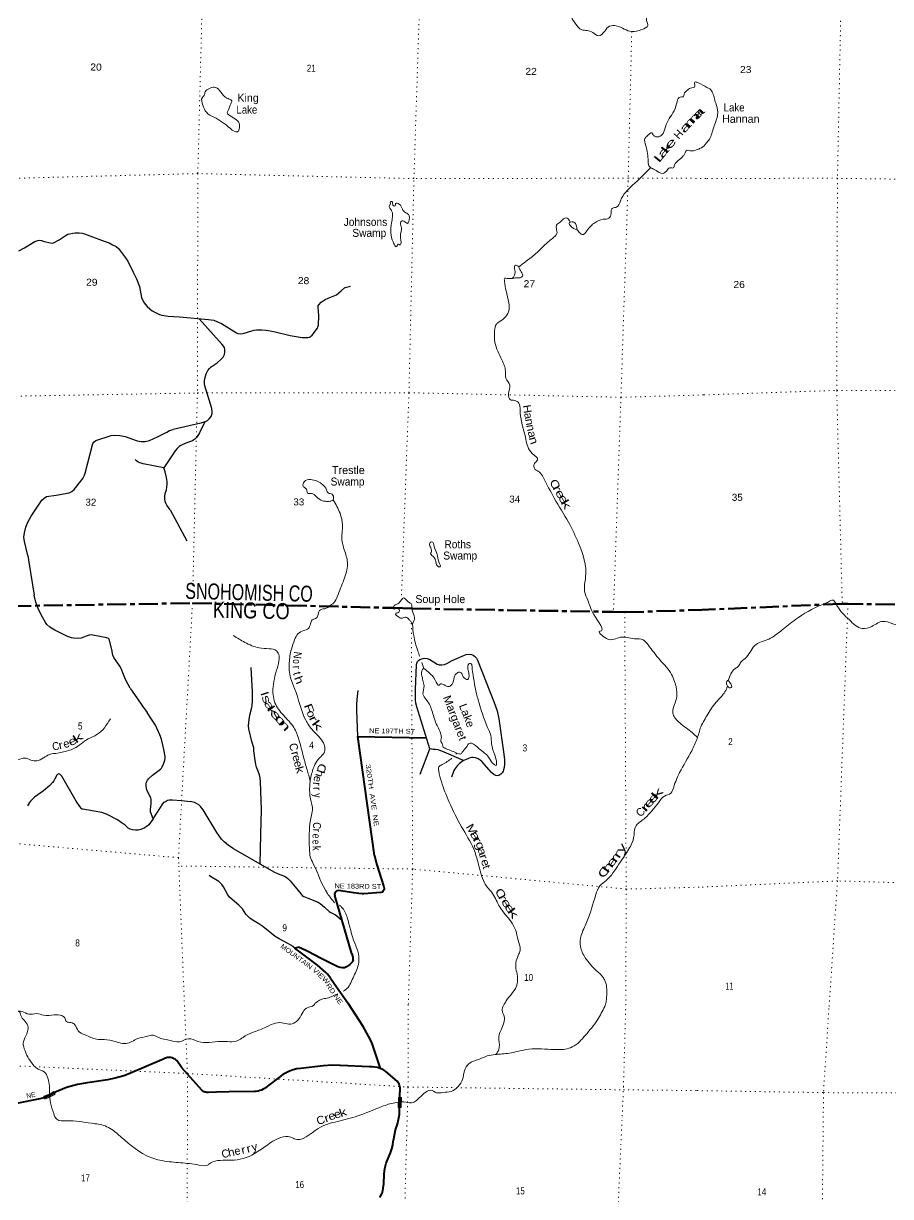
# Model space of a CAD drawing. Header units: feet. Extents: x -248627 to 3, y 0 to 184934.
# Drawn here: x -233521 to -211854, y 88069 to 117394 of the extents above; entities that cross this region are included whole.
import ezdxf
from ezdxf.enums import TextEntityAlignment as Align

# ---------------------------------------------------------------- set-up
doc = ezdxf.new("R2010")
doc.units = ezdxf.units.FT
doc.header["$LTSCALE"] = 80
doc.linetypes.add('DOTTED', pattern=[1.5, 0.3, -1.2])
doc.linetypes.add('LONG_DASH_SHORT_DASH', pattern=[9.9, 6, -1.2, 1.5, -1.2])
for name, color, linetype, lineweight in [('11', 7, 'LONG_DASH_SHORT_DASH', 60), ('26', 7, 'Continuous', 40), ('29', 7, 'Continuous', 25), ('39', 7, 'Continuous', 13), ('41', 7, 'Continuous', 13), ('61', 7, 'Continuous', 13), ('7', 7, 'DOTTED', 13)]:
    doc.layers.add(name, color=color, linetype=linetype, lineweight=lineweight)
doc.layers.add('12', color=7, linetype='Continuous')
doc.layers.add('27', color=7, linetype='Continuous')

msp = doc.modelspace()

# ---------------------------------------------------------------- linework, layer by layer
at = {"layer": '11'}
msp.add_line((-224284.07, 102783.36), (-223809.22, 102767.12), dxfattribs=at)
for points in [[(-239273.91, 102683.67), (-234599, 102817.89), (-229297.14, 102902.64), (-224284.07, 102783.36)], [(-223809.22, 102767.12), (-218776.91, 102683.74), (-218497.08, 102674.28), (-216570.11, 102734.55)], [(-185631.5, 102551.36), (-186601.21, 102568.07), (-186744.18, 102564.35), (-191950.81, 102626.53), (-192097.8, 102622.82), (-197276.3, 102664.75), (-197435.36, 102667.13), (-202567.41, 102755.38), (-202768.78, 102749.77), (-207790.2, 102799.42), (-212918.23, 102887.66), (-213061.19, 102887.98), (-216570.11, 102734.55)]]:
    msp.add_lwpolyline(points, dxfattribs=at)
at = {"layer": '26'}
for p, q in [((-225161.49, 99565.31), (-223456.66, 99534.37)), ((-224749.26, 96596.08), (-225161.49, 99565.31)), ((-225317.46, 94138.97), (-225741.32, 95594.8))]:
    msp.add_line(p, q, dxfattribs=at)
for points in [[(-224749.26, 96596.08), (-224698.42, 96388.33), (-224512.06, 95811.62), (-224505.56, 95774.76), (-224509.9, 95744.41), (-224540.23, 95692.38), (-224551.07, 95681.54), (-224594.41, 95670.7), (-225014.78, 95638.17), (-225053.78, 95638.17), (-225142.62, 95644.68), (-225263.97, 95657.69), (-225649.67, 95716.22), (-225686.51, 95714.06), (-225719.01, 95696.71), (-225729.85, 95681.54), (-225740.68, 95653.35), (-225745.01, 95627.33), (-225741.32, 95594.8)], [(-225317.46, 94138.97), (-225292.12, 94051.16), (-225286.71, 93982.86), (-225285.63, 93960.1), (-225296.46, 93938.42), (-225314.88, 93917.82), (-225361.46, 93873.38), (-225452.47, 93808.34), (-225496.9, 93789.9), (-225547.81, 93782.32), (-225603.07, 93792.07), (-225664.83, 93812.67), (-226085.2, 94020.81), (-226418.9, 94194.25), (-226605.25, 94289.65), (-226635.6, 94300.49), (-226665.92, 94298.32), (-226739.6, 94280.98)], [(-225850.45, 93531.37), (-225919.45, 93620.8), (-225969.29, 93672.83), (-226175.14, 93850.61), (-226739.6, 94280.98)], [(-225850.45, 93531.37), (-225701.6, 93314.64), (-225401.96, 92882.88)], [(-224599.52, 91266.9), (-224801.01, 91867.36), (-224835.88, 91949.85), (-224898.25, 92078.87), (-225033.54, 92319.99), (-225401.96, 92882.88)], [(-224599.52, 91266.9), (-224610, 91271.53), (-224674.26, 91292.18), (-224740.33, 91306), (-224807.48, 91312.84), (-224874.98, 91312.62), (-225597.82, 91346.76), (-225613.62, 91348.14), (-225818.53, 91354.4), (-226022.98, 91339.2), (-226599.05, 91269.61), (-226600.33, 91269.52), (-226693.35, 91257.59), (-226784.62, 91236), (-226873.12, 91204.99), (-226957.9, 91164.91), (-227038.03, 91116.17), (-227498.65, 90772.75), (-227533.11, 90751.22), (-227573.53, 90731.24), (-227615.82, 90715.6), (-227659.51, 90704.46), (-227704.13, 90697.95), (-227749.18, 90696.14), (-228388.88, 90687.6), (-228696.06, 90681.71), (-228894.66, 90671.6), (-228915.63, 90670.34), (-228938.36, 90671.26), (-228960.88, 90674.55), (-228982.93, 90680.18), (-229004.26, 90688.08), (-229024.66, 90698.16), (-229043.89, 90710.33), (-229061.74, 90724.43), (-229560.42, 91283.28), (-229689.85, 91465.44), (-229710.33, 91484.26), (-229732.66, 91500.83), (-229756.6, 91514.98), (-229781.88, 91526.55), (-229808.24, 91535.42), (-229835.38, 91541.47), (-229863.01, 91544.66), (-229890.81, 91544.95), (-229918.5, 91542.32), (-229945.76, 91536.82), (-229972.29, 91528.49), (-229997.81, 91517.44), (-230003.87, 91514.33), (-230905.51, 91127.01), (-231015.59, 91086.41), (-231226.4, 91027.39), (-231421.67, 90987.66), (-231751.44, 90933.48), (-231925.31, 90913.74), (-232172.57, 90868.73), (-232444.01, 90790.95), (-232705.83, 90685.23), (-232751.25, 90659.58)], [(-224115.75, 90543.19), (-224115.17, 90567.72), (-224110.1, 90781.31), (-224110.52, 90786.3), (-224114.92, 90816.3), (-224122.43, 90845.67), (-224132.97, 90874.1), (-224146.42, 90901.27), (-224162.64, 90926.89), (-224181.45, 90950.67), (-224466.27, 91194.87), (-224489.68, 91210.71), (-224548.25, 91244.27), (-224599.52, 91266.9)], [(-232751.25, 90659.58), (-232874.12, 90590.97), (-233000.91, 90539.71), (-233108.46, 90508.67), (-233779.69, 90381.22)], [(-224613.94, 88048.04), (-224587.1, 88091.05), (-224564.9, 88136.64), (-224551.72, 88171.41), (-224518.45, 88387.38), (-224506.1, 88631.01), (-224487.84, 88766.53), (-224455.51, 88899.39), (-224441.04, 88944.67), (-224351, 89162.5), (-224316.92, 89257.07), (-224292.91, 89354.68), (-224279.24, 89454.26), (-224278.14, 89468.57), (-224221.81, 89733.54), (-224177.6, 89880.85), (-224146.4, 89998.13), (-224127.62, 90118.02), (-224125.22, 90144.17), (-224122.32, 90266.27), (-224115.75, 90543.19)]]:
    msp.add_lwpolyline(points, dxfattribs=at)
at = {"layer": '29'}
for p, q in [((-231932.2, 112112.49), (-231503.32, 111955.68)), ((-229624.87, 110062.35), (-228899.97, 109994.77)), ((-229130.68, 110011.3), (-228554.47, 109371.77)), ((-228984.98, 107435.07), (-229121.02, 107158.3)), ((-229855.08, 105231.48), (-229442.42, 104460.14)), ((-227799.17, 100686.99), (-227831.38, 101290.73)), ((-225161.49, 99565.31), (-225190.93, 100230.53)), ((-228285.05, 96768.29), (-227261.62, 96184.82))]:
    msp.add_line(p, q, dxfattribs=at)
for points in [[(-233494.18, 111789.28), (-233234.14, 111941.03), (-233162.63, 111969.22), (-233123.63, 111975.72), (-233069.46, 111969.22), (-232995.79, 111947.54), (-232857.11, 111906.34), (-232807.27, 111904.18), (-232770.44, 111912.85), (-232629.6, 111982.22), (-232475.75, 112086.29), (-232408.58, 112123.14), (-232365.25, 112138.32), (-232289.41, 112155.66), (-232228.74, 112164.34), (-232129.06, 112162.17), (-232057.56, 112153.5), (-231992.55, 112133.98), (-231932.2, 112112.49)], [(-233632.86, 111706.9), (-233494.18, 111789.28), (-233249.95, 111932.21)], [(-231503.32, 111955.68), (-231379.34, 111908.51), (-231292.98, 111864.41), (-231206, 111817.46), (-231145.33, 111765.43), (-230971.98, 111531.28), (-230915.64, 111448.9), (-230776.97, 111180.06), (-230694.63, 111006.62), (-230625.29, 110820.17), (-230568.96, 110547.01), (-230541.87, 110470.04), (-230503.95, 110408.25), (-230425.95, 110321.53), (-230366.36, 110259.75), (-230304.6, 110208.8), (-230187.6, 110148.09), (-230121.51, 110118.83), (-230061.92, 110104.73), (-229905.91, 110078.72), (-229624.87, 110062.35)], [(-228899.97, 109994.77), (-228762.92, 109973.57), (-228672.99, 109937.81), (-228576.57, 109891.19), (-228195.21, 109661.38), (-228165.96, 109647.29), (-228107.49, 109633.52), (-228038.11, 109640.79), (-228008.87, 109648.37), (-227813.85, 109713.41), (-227758.6, 109725.34), (-227697.92, 109734.01), (-227562.5, 109735.09), (-227455.24, 109723.17), (-227263.48, 109691.73), (-226856.12, 109596.34), (-226554.93, 109544.31), (-226474.77, 109539.97), (-226414.09, 109542.15), (-226377.25, 109552.99), (-226346.92, 109570.33), (-226310.09, 109600.67), (-226175.75, 109778.45), (-226162.74, 109806.64), (-226149.74, 109854.34), (-226136.74, 110094.98), (-226158.41, 110294.43), (-226152.99, 110336.73), (-226142.16, 110362.74), (-226080.41, 110424.52), (-225980.73, 110493.89), (-225905.98, 110529.68), (-225699.05, 110606.63), (-225582.04, 110706.36), (-225500.78, 110783.34), (-225478.03, 110797.41), (-225352.36, 110823.43)], [(-228984.98, 107435.07), (-228923.25, 107471.71), (-228876.67, 107509.65), (-228834.41, 107567.11), (-228819.24, 107595.29), (-228807.33, 107639.73), (-228801.91, 107692.85), (-228811.66, 107769.81), (-228985.01, 108337.83), (-228993.67, 108394.21), (-228993.67, 108472.25), (-228983.92, 108544.88), (-228959.01, 108632.68), (-228912.42, 108720.49), (-228875.58, 108768.19), (-228829, 108810.46), (-228677.32, 108910.19), (-228585.23, 108993.66), (-228533.23, 109052.2), (-228498.56, 109119.41), (-228486.64, 109179.02), (-228485.56, 109242.98), (-228499.64, 109291.75), (-228554.47, 109371.77)], [(-228984.98, 107435.07), (-229088.71, 107401.83), (-229778.65, 107244.17)], [(-233415.03, 104096.75), (-233497.38, 104447.36), (-233508.22, 104553.59), (-233497.38, 104664.16), (-233464.88, 104805.08), (-233410.71, 104924.32), (-233330.54, 105073.91), (-233064.02, 105479.33), (-233007.68, 105531.36), (-232942.68, 105566.05), (-232699.99, 105600.74), (-232379.31, 105661.44), (-232309.97, 105691.8), (-232251.47, 105741.66), (-232188.63, 105826.21), (-232041.29, 106017), (-231997.95, 106099.38), (-231980.61, 106155.75), (-231789.94, 106892.87), (-231757.43, 106938.4), (-231711.93, 106970.92), (-231330.57, 107092.33), (-231237.4, 107103.17), (-231116.06, 107094.5), (-230983.88, 107066.31), (-230678.36, 106960.08), (-230576.52, 106944.9), (-230483.35, 106947.07), (-230368.51, 106970.92), (-230151.83, 107066.31), (-229935.15, 107179.05), (-229872.31, 107215.9), (-229778.65, 107244.17)], [(-229121.02, 107158.3), (-229193.01, 107054.38), (-229241.96, 106999.42), (-229264.52, 106982.84), (-229301.35, 106963.32), (-229466.03, 106900.45), (-229585.21, 106846.25), (-229630.71, 106818.07), (-229682.71, 106768.2), (-229730.38, 106709.67), (-230017.32, 106283.17)], [(-230017.32, 106283.17), (-230527.77, 106382.3), (-230584.11, 106399.64), (-230615.45, 106412.71), (-230665.28, 106438.72), (-230696.78, 106462.51), (-230727.11, 106492.87)], [(-229855.08, 105231.48), (-229939.48, 105351.41), (-229965.48, 105403.45), (-229978.48, 105442.47), (-229989.31, 105511.85), (-229989.31, 105568.21), (-229976.31, 105639.76), (-229948.14, 105735.15), (-229930.81, 105867.4), (-229930.81, 105943.28), (-229943.81, 106040.84), (-229980.65, 106183.93), (-230017.32, 106283.17)], [(-233415.03, 104096.75), (-233390.54, 103929.11), (-233255.87, 103105.02)], [(-230854.36, 100776.77), (-230906.97, 100869.07), (-230967.64, 100992.65), (-231020.72, 101115.13), (-231078.15, 101272.32), (-231111.72, 101327.59), (-231263.4, 101544.39), (-231287.24, 101602.94), (-231315.4, 101748.18), (-231380.41, 102004.01), (-231396.66, 102020.28), (-231441.08, 102038.7), (-231784.52, 102100.49), (-231827.86, 102107), (-231878.77, 102099.4), (-231956.78, 102073.39), (-232078.12, 102030.03), (-232160.46, 102021.35), (-232273.13, 102030.03), (-232319.72, 102035.45), (-232372.81, 102051.71), (-232437.81, 102077.72), (-232741.16, 102225.15), (-232862.5, 102303.19), (-232940.51, 102372.57), (-232971.93, 102419.19), (-233048.85, 102554.68), (-233144.19, 102745.47), (-233213.53, 102923.25), (-233255.87, 103105.02)], [(-223689.02, 100308.04), (-223713.03, 100399.76), (-223720.62, 100485.39), (-223720.62, 100741.22), (-223703.28, 101356.95), (-223694.61, 101404.65), (-223670.78, 101448.01), (-223646.94, 101469.69), (-223612.27, 101491.37), (-223566.77, 101513.05), (-223536.43, 101521.72), (-223503.93, 101526.06), (-223430.26, 101517.38), (-223365.25, 101491.37), (-223183.24, 101374.29), (-223131.23, 101359.12), (-223066.23, 101356.95), (-223003.39, 101369.96), (-222940.55, 101395.97), (-222810.54, 101465.35), (-222498.52, 101606.27), (-222455.18, 101617.11), (-222383.67, 101625.79), (-222325.17, 101621.45), (-222281.83, 101606.27), (-222247.16, 101578.09), (-222203.96, 101528.15)], [(-222203.96, 101528.15), (-222177.75, 101480.16), (-221757.52, 100417.38)], [(-230854.36, 100776.77), (-230842.99, 100760.4), (-230690.79, 100534.57), (-230544.38, 100328.99), (-230427.39, 100171.25)], [(-227597.88, 98443.18), (-227610.12, 98536.32), (-227626.37, 98613.27), (-227704.37, 98825.74), (-227718.46, 98878.87), (-227734.71, 98968.83), (-227760.71, 99211.65), (-227768.3, 99282.12), (-227812.72, 99445.8), (-227890.72, 99757.99), (-227897.22, 99838.22), (-227890.72, 99927.1), (-227860.39, 100100.54), (-227812.72, 100291.33), (-227806.21, 100345.54), (-227799.71, 100456.1), (-227799.17, 100686.99)], [(-225190.93, 100230.53), (-225191.91, 100370.48), (-225183.24, 100494.05), (-225156.1, 100715.36)], [(-223611.86, 98624.27), (-223370.17, 99256.94), (-223689.02, 100308.04)], [(-221757.52, 100417.38), (-221685.95, 100207.89), (-221642.61, 100008.43), (-221513.32, 99126.11)], [(-230276.3, 97514.69), (-230343.6, 97688.6), (-230349.02, 97741.73), (-230330.6, 97896.73), (-230328.43, 97998.63), (-230339.27, 98039.82), (-230425.94, 98208.92), (-230445.44, 98258.79), (-230456.27, 98352.01), (-230453.03, 98398.62), (-230442.19, 98441.99), (-230422.69, 98481.01), (-230399.94, 98512.44), (-230300.26, 98603.5), (-230100.92, 98755.26), (-230076, 98778.03), (-230053.25, 98811.63), (-230009.91, 98902.68), (-229987.16, 98975.32), (-229978.5, 99018.68), (-229979.58, 99067.45), (-230009.91, 99240.89), (-230070.58, 99501.05), (-230109.58, 99613.79), (-230222.26, 99852.27), (-230317.6, 100004.03), (-230427.39, 100171.25)], [(-223220.89, 99241.23), (-223285.7, 99247.84), (-223370.17, 99256.94)], [(-222521.02, 98969.75), (-223062.45, 99200.28), (-223118.25, 99221.43), (-223159.96, 99232.8), (-223243.92, 99243.11), (-223370.17, 99256.94)], [(-221513.32, 99126.11), (-221497.44, 98982.94), (-221500.69, 98869.12), (-221510.45, 98796.49), (-221524.52, 98739.03), (-221535.36, 98702.18), (-221562.45, 98657.73), (-221596.03, 98624.13), (-221640.46, 98597.03), (-221680.54, 98589.44), (-221718.46, 98592.69), (-221767.21, 98615.46), (-221826.81, 98670.74), (-222068.4, 98942.83), (-222108.5, 98978.61), (-222159.41, 99010.04), (-222221.17, 99034.98), (-222289.42, 99044.73), (-222327.35, 99043.64), (-222381.52, 99030.63), (-222476.86, 98987.28), (-222521.02, 98969.75)], [(-222521.02, 98969.75), (-222624.21, 98896.22), (-222682.71, 98833.34), (-222732.55, 98766.14), (-222765.05, 98718.43), (-222784.55, 98666.41), (-222827.89, 98549.33)], [(-230276.3, 97514.69), (-230390.18, 97362.33), (-230425.93, 97330.89), (-230444.35, 97316.8), (-230489.85, 97284.28), (-230586.28, 97244.17), (-230619.87, 97234.41), (-230658.87, 97227.92), (-230722.78, 97226.83), (-230793.21, 97232.25), (-230857.13, 97255.01), (-230904.8, 97281.03), (-230983.89, 97349.32), (-231082.47, 97421.95), (-231174.57, 97483.74), (-231415.08, 97611.65), (-231512.59, 97652.85), (-231564.59, 97668.02), (-231612.26, 97678.86), (-232036.96, 97752.57), (-232057.54, 97755.82), (-232074.88, 97773.17), (-232114.96, 97821.95), (-232201.63, 97956.37), (-232565.66, 98576.42), (-232587.87, 98606.21), (-232613.33, 98624.11), (-232634.99, 98632.79), (-232656.66, 98628.45), (-232675.62, 98617.05), (-232687, 98602.43), (-232734.67, 98511.38), (-232765.54, 98457.7), (-232795.34, 98420.32), (-232864.68, 98346.61), (-233020.69, 98212.19), (-233246.03, 98051.76), (-233315.37, 97988.86), (-233342.45, 97954.17), (-233367.38, 97917.34), (-233417.92, 97833.65)], [(-227607.32, 96380.64), (-227586.53, 97116.94), (-227574.61, 97736.26), (-227597.88, 98443.18)], [(-230276.3, 97514.69), (-230184.34, 97652.85), (-230039.17, 97889.16), (-230002.33, 97926.02), (-229974.16, 97947.7), (-229922.16, 97973.71), (-229876.65, 97986.72), (-229846.32, 97988.89), (-229798.38, 97988.19)], [(-229798.38, 97988.19), (-229571.49, 97968.26), (-229346.38, 97940.28)], [(-228285.05, 96768.29), (-228397.76, 96844.15), (-228505.02, 96936.28), (-228571.11, 97002.41), (-228691.37, 97170.43), (-229029.4, 97738.45), (-229093.31, 97817.59), (-229142.07, 97864.2), (-229195.16, 97893.47), (-229250.41, 97916.23), (-229346.38, 97940.28)], [(-227232.58, 94572.59), (-227540.28, 94817.58), (-227635.62, 94884.8), (-227808.97, 94988.86), (-227863.15, 95023.55), (-227899.99, 95058.23), (-227960.65, 95127.62), (-228050.58, 95258.79), (-228138.34, 95348.77), (-228307.35, 95496.2), (-228369.11, 95551.48), (-228411.37, 95608.94), (-228524.04, 95812.73), (-228561.97, 95868.02), (-228593.38, 95903.79), (-228639.97, 95943.9), (-228684.39, 95973.17), (-228823.07, 96055.56), (-228883.74, 96090.25)], [(-227261.62, 96184.82), (-227153.48, 96139.02), (-227001.8, 96078.31), (-226955.2, 96053.39), (-226911.86, 96020.87), (-226854.45, 95961.24), (-226733.11, 95809.47), (-226585.76, 95627.36), (-226558.66, 95598.09), (-226510.99, 95567.74), (-226434.08, 95531.96), (-226159.95, 95424.64), (-226109.05, 95393.2), (-225996.37, 95306.48), (-225879.36, 95198.08), (-225842.5, 95167.72), (-225721.16, 95111.35), (-225693.01, 95089.67), (-225559.34, 94969.77)], [(-226739.6, 94280.98), (-226824.13, 94341.69), (-226916.22, 94396.97), (-227135.07, 94507.54), (-227232.58, 94572.59)]]:
    msp.add_lwpolyline(points, dxfattribs=at)
at = {"layer": '39'}
for p, q in [((-223513.67, 101270.44), (-223565.79, 101419.23)), ((-222694.8, 99153.42), (-222715.22, 99130.49))]:
    msp.add_line(p, q, dxfattribs=at)
for points in [[(-220317.35, 118812.66), (-220223.01, 118787.3), (-219959.76, 118584.33), (-219696.82, 118514.54), (-219560.3, 118480.59), (-219381.23, 118308.92), (-219158.67, 118231.55), (-218914.68, 118254.81), (-218686.17, 118169.29), (-218456.67, 118162.46), (-218316.65, 118245.51), (-218228.75, 118347.34), (-218092.96, 118414.3), (-218028.08, 118447.81), (-218016.98, 118371), (-218058.05, 118308.95), (-218139.96, 118203), (-218059.25, 118056.73), (-217965.74, 117966.81), (-217956.98, 117863.8), (-217963.95, 117791.24), (-217951.37, 117672.04), (-217953.59, 117498.53), (-217942.17, 117445.93), (-217921.36, 117340.75), (-218065.62, 117241.62), (-218322.05, 117190.26), (-218706.89, 117334.17), (-218876.17, 117326.15), (-218996.6, 117200.49), (-219153.12, 117087.38), (-219297.12, 117165.81), (-219435.4, 117219.96), (-219572.17, 117233.73), (-219719.33, 117380.81), (-219829.88, 117555.68), (-219879.07, 117804.47), (-220032.57, 118244.21), (-220075.51, 118351.67), (-220192.56, 118490.31), (-220299.81, 118608.65), (-220346.7, 118722.22), (-220339.83, 118786.7), (-220321.4, 118810.69)], [(-216444.84, 115791.83), (-216676.75, 115917.17), (-216741.09, 115926.02), (-216749.65, 115885.77), (-216752.7, 115805.1), (-216823.41, 115787.8), (-216926.85, 115730.54), (-217010.7, 115630.67), (-217027.68, 115562.27), (-217080.11, 115556.86), (-217134.61, 115547.43), (-217199.09, 115386.79), (-217409.84, 114969.66), (-217497.14, 114756.83), (-217583.85, 114590.41), (-217717.13, 114561.76), (-217777.13, 114594.78), (-217818.57, 114661.87), (-217924.18, 114592.54), (-217991.61, 114516.68), (-217967.7, 114338.82), (-217910.26, 113946.67), (-217871.74, 113808.99), (-217773.74, 113755.33), (-217539.48, 113647.55), (-217454.21, 113701), (-217370.54, 113786.74), (-217281.97, 113783.65), (-217252.77, 113861.98), (-217160.82, 113965.79), (-217034.48, 114081.29), (-216993.44, 114141.32), (-216960.29, 114213.56), (-216821.4, 114207.83), (-216669.86, 114246.34), (-216580.75, 114285.61), (-216457.8, 114405.5)], [(-228147.7, 114704.92), (-228123.31, 114880.17), (-228312.37, 115058.02), (-228427.78, 115168.39), (-228396.67, 115238.64), (-228342.39, 115389.31), (-228315.33, 115457.59), (-228377.19, 115502.73), (-228487.25, 115558.55), (-228622.14, 115719.6), (-228753.99, 115803.94), (-228871.22, 115771.06), (-228981.09, 115683.62), (-229004.37, 115595.12), (-229051.33, 115545.24), (-229037.67, 115353.38), (-228951.35, 115172.75), (-228761.57, 115051.39), (-228348.3, 114767.9), (-228174.11, 114687.08), (-228147.7, 114704.92)], [(-216444.84, 115791.83), (-216371.37, 115761.82), (-216313.1, 115688.04), (-216223.35, 115399.2), (-216169.68, 115166.96), (-216230.83, 114916.82), (-216336.46, 114602.18), (-216395.23, 114475.15), (-216457.8, 114405.5)], [(-217853.61, 113785.67), (-218298.51, 113350.09), (-218603.54, 112962.35), (-218702.28, 112800.11), (-218795.17, 112781.06), (-218836.13, 112727.08), (-218835.15, 112646.36), (-218893.07, 112525.99), (-219032.38, 112499.44), (-219244.94, 112413.25), (-219440.83, 112213.85), (-219556.87, 112116.39), (-219612.81, 112151.37), (-219688.25, 112237.04)], [(-224225.06, 111816.08), (-224286, 111933.86), (-224326.29, 112406.52), (-224312.57, 112692.88), (-224363.89, 112774.21), (-224377.09, 112845), (-224356.62, 112870.98), (-224347.64, 112943.51), (-224313.43, 112941.08), (-224290.35, 112856.05), (-224274.52, 112833.66), (-224236.21, 112837.23), (-224221.42, 112891.53), (-224128.97, 112876.28), (-224052.03, 112750.24), (-223992.52, 112678.89), (-223902.63, 112621.3), (-223894.83, 112443.64), (-223923.63, 112395.56), (-224017.53, 112455.22), (-224092.27, 112437.97), (-224079.79, 112310.69), (-224074.68, 112237.99), (-224098.17, 112133.35), (-224094.03, 111983.98), (-224091.26, 111885.08), (-224109.77, 111855.04), (-224159.8, 111879.86), (-224182.55, 111833.73), (-224202.86, 111819.85), (-224225.06, 111816.08)], [(-219857.85, 112427.68), (-219934.29, 112526.57), (-219994.7, 112527.3), (-220104.65, 112433.8), (-220198.36, 112350.2), (-220203.44, 112267.53), (-220190.94, 112142.27), (-220301.22, 112022.55), (-220506.92, 111843.45), (-220745.45, 111616.32), (-220987.49, 111429.6), (-221146.15, 111306.42)], [(-219688.25, 112237.04), (-219706.9, 112354.3), (-219764.42, 112423.61), (-219814.63, 112434.31), (-219875.3, 112414.87), (-219844.24, 112323.69), (-219772.39, 112272.37), (-219688.25, 112237.04)], [(-221146.15, 111306.42), (-221206, 111351.55), (-221238.37, 111339.83), (-221239.81, 111226.85), (-221249.43, 111103.88), (-221294.61, 111035.83), (-221323.01, 111020.03), (-221226.17, 111032.98), (-221109.33, 111035.59), (-221048.35, 111079.24), (-221083.26, 111184.59), (-221114.71, 111245.51), (-221146.15, 111306.42)], [(-221323.01, 111020.03), (-221431.75, 111021.36), (-221496.16, 111024.16), (-221501.08, 110953.6), (-221461.91, 110708.96), (-221393.25, 110407.47), (-221400.08, 110187.62), (-221500.71, 110035.49), (-221643.05, 109928.26), (-221704.13, 109876.54), (-221746.52, 109711.6), (-221738.14, 109420.93), (-221566.49, 108982.99), (-221477.47, 108699.42), (-221463.57, 108525.72), (-221365.05, 108355.02), (-221404.12, 108133.54), (-221353.62, 107987.64), (-221245.09, 107970.18), (-221141.2, 107904.34), (-221111.14, 107734.48), (-220967.42, 107002.29), (-220806.83, 106645.2), (-220675.98, 106482.18), (-220708.77, 106438.19), (-220753.66, 106392.32), (-220731.37, 106244.75), (-220623.51, 106174.83), (-220536.43, 106054.72), (-220257.15, 105528.71), (-219902.28, 104929.14), (-219651.2, 104403.47), (-219472.77, 103549.78), (-219499.34, 103203.04), (-219419.61, 102980.11), (-219271.1, 102623.17), (-219113.35, 102201.54), (-219115.36, 102201.57), (-218952.56, 102017.98), (-218609.77, 102050.13), (-218251.75, 102013.48), (-218034.63, 101982.59), (-217911.33, 101860.02), (-217614.07, 101481.09), (-217324.6, 101122.43), (-217250.34, 100943.96), (-217193.28, 100680.95), (-217216.14, 100467.34), (-217293.61, 100236.24), (-217286.94, 100127.19), (-217122.51, 99913.32), (-216959.04, 99782.19), (-216807.44, 99667.35), (-216679.96, 99542.4)], [(-225780.05, 105482.96), (-225774.84, 105575.72), (-225810.42, 105628.62), (-225902.74, 105653.95), (-225945.99, 105737.21), (-226045.05, 105865.54), (-226305.31, 105987.76), (-226470.68, 105969.59), (-226532.17, 105885.6), (-226532.95, 105825.07), (-226473.13, 105777.93), (-226437.71, 105712.93), (-226422.32, 105656.25), (-226325.79, 105644.98), (-226197.97, 105560.69), (-226048.18, 105462.02), (-225945.66, 105446.64), (-225836.8, 105455.41), (-225780.03, 105484.98)], [(-225780.05, 105482.96), (-225611.1, 105149.99), (-225550.44, 104852.63), (-225563.31, 104475.46), (-225490.42, 104190.06), (-225421.86, 103880.5), (-225513.47, 103488.14), (-225682, 103064.44), (-225768.53, 102912.14), (-225878.35, 102828.73), (-225955.59, 102773.17), (-226101.03, 102738.62), (-226156.9, 102622.27), (-226196.29, 102533.97), (-226305.69, 102482.83), (-226351.28, 102382.5), (-226401.05, 102270.11), (-226518.56, 102215.04), (-226662.59, 102134.06), (-226745.01, 101987.77), (-226826.58, 101750.66), (-226879.28, 101408.27), (-226847.77, 101036.61), (-226746.46, 100769.03), (-226466.55, 99976.66), (-226318.35, 99752.9), (-226046.37, 99444.9), (-225987.91, 99290.83), (-226009.75, 99157.92), (-226124.11, 99034.21), (-226309.97, 98673.27), (-226366.44, 98351.11), (-226346.65, 98007.84), (-226297.87, 97726.77), (-226334.18, 97563.77), (-226362.57, 97390.58), (-226371.4, 96698.58), (-226354.97, 96565.21), (-226278.68, 96388.73), (-225923.67, 95641.86), (-225745.01, 95411.69)], [(-223352.56, 104428.36), (-223290.17, 104425.58), (-223266.88, 104356.69), (-223181.34, 104115.53), (-223139.35, 103933.42), (-223114.72, 103812.05), (-223148.95, 103812.47), (-223215.72, 103946.46), (-223262.73, 104049.94), (-223312.56, 104090.9), (-223346.12, 104143.77), (-223323.3, 104195.96), (-223360.07, 104313.44), (-223366.99, 104402.3), (-223352.56, 104428.36)], [(-223801.68, 102375.67), (-223747.26, 102536.43), (-223805.2, 102730.84), (-223835.39, 102890.62), (-223925.28, 102948.21), (-224018.84, 103034.1), (-224081.99, 102978.37), (-224163.72, 102886.54), (-224256.94, 102841.27), (-224270.13, 102754.66), (-224183.28, 102773.79), (-224127.54, 102722.66), (-224144.32, 102670.4), (-224219.13, 102647.1), (-224141.84, 102549.3), (-224053.49, 102528.05), (-223962.6, 102549.14), (-223882.79, 102489.65), (-223835.19, 102432.57), (-223801.68, 102375.67)], [(-215912.19, 100967.72), (-215731.82, 101271.18), (-215649.1, 101329.53), (-215594.43, 101430.33), (-215489.47, 101516.88), (-215250.93, 101839.29), (-214896.06, 102006.03), (-214569.22, 102229.33), (-214230.18, 102490.97), (-213574.7, 102860.88), (-213375.1, 102951.26), (-213318.63, 102981.41), (-213194.19, 102847.91), (-212883.19, 102483.9), (-212559.67, 102267.2), (-212321.92, 102321.16), (-212041.67, 102447.69), (-211822.35, 102396.74), (-211438.05, 102307.06), (-211160.27, 102280.2), (-210890.48, 102277.57), (-210699.67, 102117.69), (-210580.34, 101620.89), (-210428.7, 101158.33), (-210405.17, 100944.32), (-210389.43, 100821.17), (-210232.74, 100701.73), (-210233.31, 100507.96), (-210221.53, 100407.01), (-210177.49, 100322.14), (-210149.56, 100233.27), (-209910.56, 100030.89), (-209377.56, 99839.96), (-209083.77, 99782.78), (-208870.43, 99752.02), (-208685.33, 99707.2), (-208330.61, 99823.47), (-208119.28, 99796.76), (-207798.65, 99959.53), (-207494.27, 100077.93), (-207278.91, 100049.19), (-207092.28, 99842.89), (-206805.37, 99499.11), (-206500.45, 99123), (-206271.5, 98924.68), (-206066.65, 98748.61), (-205837.57, 98596.72), (-205559.96, 98513.34), (-205326.74, 98399.78), (-205161.87, 98320.69)], [(-223618.78, 101570.49), (-223669.13, 101714.23), (-223769.03, 102092.78), (-223801.68, 102375.67)], [(-228271.47, 102090.78), (-227988.75, 101921.89), (-227632.38, 101785), (-227381.01, 101764.74), (-227193.43, 101706.1), (-227135.02, 101582.89), (-227165.56, 101331.12), (-227283.57, 100813.26), (-227236.43, 100411.37), (-227022.93, 100101.16), (-226765.04, 99791.54), (-226639.89, 99492.27), (-226523.13, 99061.85), (-226435.03, 98739.52), (-226393.34, 98598.65), (-226360.22, 98445.36)], [(-223513.67, 101270.44), (-223378.18, 101155.79), (-223235.41, 100980.52), (-223132.3, 100854.16), (-223093.63, 100885.97), (-223049.38, 100881.4), (-222965.42, 100831.95), (-222882.96, 100822.87), (-222809.8, 100874.45), (-222759.24, 101049.38), (-222685.38, 101155.42), (-222620.64, 101178.85), (-222584.6, 101162.27), (-222541.27, 101085.06), (-222477.81, 101007.62), (-222417.56, 100994.77), (-222388.65, 101050.92), (-222395.36, 101155.93), (-222417.62, 101305.52), (-222372.19, 101393.75), (-222336.05, 101385.24), (-222309.01, 101294.11), (-222283.22, 101106.14), (-222234.87, 100790.77), (-222158.16, 100489.18), (-221921.32, 99794.19), (-221843.34, 99591.46), (-221821.75, 99389.42), (-221744.88, 99099.93), (-221699.05, 98903.65), (-221711.85, 98847.31), (-221761.94, 98868.09), (-221896.55, 99051.34), (-222131.49, 99264.05), (-222329.14, 99399.63), (-222387.59, 99396.31), (-222434.78, 99328.28), (-222545.24, 99194.43), (-222590.34, 99132.43), (-222664.69, 99145.44), (-222959.23, 99264.04), (-223043.06, 99323.58), (-223058.3, 99392.37), (-223087.88, 99441.16), (-223080.74, 99527.83), (-223089.6, 99622.78), (-223220.7, 99923.01), (-223329.15, 100263.32), (-223455.09, 100494.89), (-223537.96, 100629.07), (-223511.07, 100842.63), (-223526.46, 100899.32), (-223552.9, 101036.85), (-223566.8, 101210.55), (-223546.23, 101244.6), (-223513.67, 101270.44)], [(-215926.45, 100823.53), (-215950.35, 100908.36), (-215926.01, 100968.86), (-215875.81, 100924.34), (-215833.92, 100791.03), (-215878.23, 100787.09), (-215926.45, 100823.53)], [(-216598.25, 99813.03), (-216419.81, 100126.27), (-216181.21, 100464.83), (-215991.28, 100686.43), (-215926.45, 100823.53)], [(-236669.41, 98510.36), (-236590.79, 98556.32), (-236506.32, 98547.22), (-236358.95, 98416.29), (-236202.4, 98374.03), (-235827.09, 98429.99), (-235602.47, 98514.02), (-235318.46, 98516.61), (-235099.91, 98598.7), (-234832.71, 98704.41), (-234453.06, 98784.53), (-233997, 98855.66), (-233551.83, 99019.73), (-233447.04, 99024.51), (-233294.7, 98968.17), (-233153.69, 98970.49), (-232975.31, 99061.14), (-232845.56, 99128.16), (-232708.37, 99146.67), (-232405.4, 99215.62), (-232263.77, 99266.36), (-231902.15, 99512.17), (-231687.34, 99616.49), (-231348, 100009.87)], [(-216598.25, 99813.03), (-216686.56, 99512.52), (-216821.28, 99213.51), (-217124.31, 98666.34), (-217271.94, 98302.91), (-217342.33, 98152.44), (-217498.31, 98081.69), (-217655.52, 97914.11), (-217994.76, 97528.81), (-218108.71, 97437.38), (-218204.46, 97351.78), (-218264.03, 97102.29), (-218331.5, 96865.01), (-218530.94, 96544.59), (-218830.57, 96106.34), (-218961.17, 95972.74), (-219120.04, 95833.43), (-219219.47, 95616.72), (-219449.9, 94919.34), (-219582.92, 94596.1), (-219602.58, 94317.88), (-219481.25, 94039.96), (-219207.41, 93719.83), (-219028.49, 93536.05), (-218981.3, 93446.69), (-218950.07, 93052.84), (-218963.67, 92933.95), (-218993.61, 92819.5)], [(-222816.5, 99024.21), (-223060.96, 98867.77), (-223142.22, 98812.26), (-223143.54, 98709.37), (-223078.44, 98444.24), (-222879.63, 97925.26), (-222573.27, 97312.16), (-222270.27, 96751.55), (-222157.9, 96403.12), (-221999.06, 95908.84), (-221923.98, 95794.93), (-221828.71, 95684.81), (-221639.67, 95347.55), (-221220.7, 94720.97), (-221157.39, 94474.02), (-221107.89, 94249.44), (-221139.56, 94134.81), (-221210.26, 93960.13), (-221214.67, 93772.52), (-221178.91, 93576.36), (-221185.33, 93388.78), (-221296.89, 93168.18), (-221423.8, 93008.3), (-221485.39, 92916.23), (-221528.5, 92844.42)], [(-225623.08, 95350.73), (-225571.47, 95306.65), (-225435.77, 95050.75), (-225244.71, 94398.69), (-225151.34, 94139.27), (-225150.71, 93872.92), (-225285.92, 93535.57), (-225472.97, 93239.21), (-225531.56, 93204.72)], [(-234560.7, 92976.16), (-234474.93, 92860.23), (-234185.82, 92880.38), (-233980.15, 92822.4), (-233756.79, 92697.69), (-233552.71, 92696.25), (-233387.55, 92626.45), (-233193.43, 92643.24), (-233019.99, 92599.62), (-232753.16, 92611.86), (-232559.34, 92590.3), (-232491.07, 92533.3), (-232445.28, 92442.14), (-232336.35, 92417.15), (-232235.72, 92363.96), (-232152.03, 92207.94), (-231981.03, 92107.82), (-231694.88, 92002.85), (-231507.03, 91993.45), (-231226.52, 91945.03), (-231045.04, 91895.31), (-230958.17, 91892.67), (-230668.28, 92015.76), (-230423.34, 92074.57), (-230283.69, 92103.86), (-230144.71, 92044.34), (-229888.57, 91979.95), (-229624.18, 91937.71), (-229399.32, 92012.81), (-229161.4, 91944.52), (-228583.47, 91946.48), (-228160.96, 91971.74), (-228035.1, 92047.55), (-227795.73, 92170.99), (-227501.9, 92281.94), (-227274.77, 92389.33), (-227066.46, 92414.09), (-226890.94, 92376.51), (-226726.9, 92425.81), (-226631.24, 92515.96), (-226535, 92684.83), (-226410.91, 92794.96), (-226248.67, 92872.53), (-226243.55, 92891.35)], [(-225667.1, 93139.15), (-225930.79, 93030.9), (-226072.18, 92998.32), (-226172.08, 92944.77), (-226243.55, 92891.35)], [(-232872.34, 90637.26), (-232908.6, 91024.44), (-233000.33, 91186.57), (-233213.72, 91293.04), (-233425.79, 91575.11), (-233423.8, 91571.06), (-233514.96, 91807.86), (-233507.56, 91985.43), (-233417.1, 92190.67), (-233413.97, 92338), (-233505.9, 92473.89), (-233583.78, 92595.55), (-233631.56, 92690.75), (-233645.48, 92694.66)], [(-218993.61, 92819.5), (-219177.21, 92485.3), (-219479.17, 92099.9), (-219806.71, 91807.53), (-219982.91, 91754.28), (-220342.65, 91746.74), (-220967.08, 91741.08), (-221377.94, 91653.16), (-221737.87, 91619.38), (-221930.1, 91584.41), (-222142.93, 91497.11), (-222390.26, 91389.87), (-222502.78, 91206.99), (-222548.81, 90997.39), (-222661.28, 90820.57), (-222833.99, 90694.63), (-223040.28, 90669.85), (-223195.91, 90664.9), (-223349.01, 90728.56), (-223505.2, 90648.93), (-223678.12, 90494.74), (-223779.71, 90420.77), (-223969.58, 90430.19), (-224157.95, 90424.57)], [(-221528.5, 92844.42), (-221559.79, 92726.25), (-221510.38, 92578.55), (-221519.74, 92409.07), (-221585.7, 92237.97), (-221635.18, 92107.12), (-221634.42, 91939.58), (-221631.36, 91810.38), (-221660.43, 91705.62), (-221717.07, 91618.16)], [(-224157.95, 90424.57), (-224238.45, 90413.94), (-224564.51, 90317.34), (-225168.42, 90085.47), (-225672.62, 89945.73), (-226154.86, 89771.53), (-226752.9, 89513.37), (-226779.06, 89527.69), (-227812.8, 89105.09), (-228411.9, 88974.1), (-228885.49, 88874.52), (-228887.53, 88872.52), (-229132.15, 88856.09), (-229594.47, 88911.84), (-230058.8, 88967.62), (-230451.88, 89093.53), (-231163.18, 89627.41), (-231476.85, 89833.49), (-231823.9, 89900.55), (-232445.8, 89961.47), (-232690.02, 89999.54), (-232765.74, 90141.37), (-232844.5, 90414.42), (-232872.34, 90637.26)]]:
    msp.add_spline(points, degree=3, dxfattribs=at)
at = {"layer": '61'}
msp.add_line((-232731.21, 90624.66), (-232771.1, 90691.47), dxfattribs=at)
for points in [[(-233014.2, 90574.92), (-232899.25, 90621.5), (-232790.77, 90679.32), (-232771.25, 90691.34)], [(-233004.37, 90570.28), (-232895.86, 90614.24), (-232786.79, 90672.38), (-232773.79, 90680.38), (-232742.44, 90627.87)], [(-232742.44, 90627.87), (-232757.42, 90618.65), (-232870.83, 90558.2), (-232981.66, 90513.28), (-233004.37, 90570.28)], [(-232986.04, 90502.88), (-232867.44, 90550.94), (-232753.44, 90611.71), (-232731.93, 90624.95)], [(-232986.34, 90503.39), (-233000.71, 90539.46), (-233014.66, 90574.47)], [(-224121.68, 90293.26), (-224157.92, 90294.04), (-224152.58, 90543.98), (-224115.75, 90543.19)], [(-224121.68, 90293.26), (-224082.94, 90292.43), (-224077.6, 90542.38), (-224115.75, 90543.19)]]:
    msp.add_lwpolyline(points, dxfattribs=at)
msp.add_lwpolyline([(-224144.75, 90535.81), (-224085.77, 90534.54), (-224090.77, 90300.59), (-224149.75, 90301.87)], close=True, dxfattribs=at)
at = {"layer": '7'}
for points in [[(-228940.96, 127991.44), (-228971.53, 124172.41), (-229029.3, 118952.69), (-229164.22, 113641.81), (-229173.73, 108157.53), (-229287.35, 103319.62)], [(-213118.46, 127492.14), (-213137.42, 123958.42), (-213074.31, 118779.02), (-213180.55, 113523.3), (-213198.34, 108220.95), (-213061.19, 102887.98)], [(-224079.1, 102981.46), (-223888.98, 108163.8), (-223764.35, 113515.52), (-223594.99, 118741.59), (-223629.9, 122179.39)], [(-218321.24, 117190.22), (-218410.72, 113452.7), (-218591.68, 108048.85), (-218776.91, 102683.74)], [(-216466.23, 113522.01), (-218407.03, 113526.96), (-223764.35, 113515.52), (-229164.22, 113641.81), (-234585.61, 113502.01), (-239544.58, 113300.08)], [(-203253.15, 113289.35), (-207778.66, 113446.55), (-213180.55, 113523.3), (-216466.23, 113522.01)], [(-216518.35, 108109.35), (-213198.34, 108220.95), (-207832.53, 108198.79), (-202578.06, 107975.03), (-197256.82, 107858.1), (-191934.99, 107940.99), (-186609.62, 107862.4), (-185587.81, 107846.85)], [(-242008.73, 107912.28), (-239632.56, 107980.2), (-234548.22, 108063.57), (-229173.73, 108157.53), (-223888.98, 108163.8), (-218591.68, 108048.85), (-216518.35, 108109.35)], [(-229297.27, 102900.21), (-229648.16, 96538.72), (-229638.73, 96330.77), (-229501.06, 92924.31)], [(-218497.08, 102674.28), (-218458.44, 95754.75), (-218470.99, 92814.51)], [(-212918.23, 102887.66), (-213178.45, 95959.01), (-213393.26, 92765.78)], [(-223904.17, 92867.92), (-223795.13, 96255.58), (-223829.03, 102423.04)], [(-229648.16, 96538.72), (-235025.54, 97007.76), (-239726.07, 97509.26)], [(-216636.86, 95802.05), (-218458.44, 95754.75), (-223795.13, 96255.58), (-229638.73, 96330.77)], [(-207935.84, 95807.95), (-213178.45, 95959.01), (-216636.86, 95802.05)], [(-229672.42, 68651.16), (-229640.06, 69738.93), (-229422.11, 75060.03), (-229407.99, 80414.87), (-229430.35, 85755.85), (-229424.05, 91145.06), (-229501.06, 92924.31)], [(-223904.17, 92867.92), (-223912.2, 90805.22), (-224055.51, 85467.44), (-224060.63, 85222.87)], [(-219295.37, 54046.81), (-219216.55, 59407.25), (-219168.58, 64695.24), (-218943.51, 69620.68), (-218834.75, 74930.45), (-218816.66, 80277.19), (-218769.92, 85401.7), (-218526.85, 90811.07), (-218470.99, 92814.51)], [(-213393.26, 92765.78), (-213528.89, 90665.76), (-213583.03, 85315.34), (-213533.71, 80196.29), (-213543.12, 78404.15)], [(-235913.13, 91557.15), (-234809.36, 91385.09), (-229424.05, 91145.06), (-223912.2, 90805.22), (-218529.64, 90736.77), (-216685.82, 90716.95)], [(-216685.82, 90716.95), (-213528.89, 90665.76), (-209367.35, 90652.14)]]:
    msp.add_lwpolyline(points, dxfattribs=at)

# ---------------------------------------------------------------- texts
at = {"layer": '12'}
for s, width, p in [('SNOHOMISH CO', 0.75, (-229481.84, 103010.92)), ('KING CO', 0.85, (-228793.25, 102543.63))]:
    msp.add_text(s, height=400, rotation=358.637, dxfattribs=dict(at, width=width)).set_placement(p)
at = {"layer": '27'}
for s, rotation, width, p in [('NE 197TH ST', 359.123, 1.15, (-224884.16, 99654.59)), ('320TH  AVE  NE', 277.815, 1.3, (-224970.43, 98868.8)), ('NE 183RD ST', 359.123, 1.15, (-225750.65, 95775.51)), ('MOUNTAIN', 323.825, 1.1, (-227111.27, 94298.15)), ('VIEW', 316.923, 1.25, (-226310.64, 93716.67)), ('RD NE', 304.912, 1.2, (-225970.91, 93347.54)), ('NE', 10.751, 0.95, (-233437.96, 90522.45))]:
    msp.add_text(s, height=120, rotation=rotation, dxfattribs=dict(at, width=width)).set_placement(p)
at = {"layer": '41'}
for s, p in [('King', (-228177.28, 115436.54)), ('Hannan', (-216064.27, 114910.75)), ('Trestle', (-225810.26, 106130.17)), ('Soup Hole', (-223729.33, 102904.12))]:
    msp.add_text(s, height=200, dxfattribs=at).set_placement(p)
for s, width, p in [('Lake', 0.9, (-228199.74, 115140.11)), ('Lake', 0.9, (-216024.15, 115194.81)), ('Johnsons', 0.95, (-225518.33, 112332.92)), ('Swamp', 0.95, (-225302.73, 112058.95)), ('Swamp', 0.95, (-225845.93, 105842.65)), ('Roths', 0.95, (-223001.7, 104274.05)), ('Swamp', 0.95, (-223030.03, 103992.2))]:
    msp.add_text(s, height=200, dxfattribs=dict(at, width=width)).set_placement(p)
for s, rotation, p in [('n', 44.682, (-216597.72, 115067.22)), ('H', 47.954, (-217144.72, 114483.08)), ('r', 273.938, (-226793.75, 101335.04)), ('t', 284.578, (-226786.36, 101160.04)), ('e', 257.05, (-226245.81, 98598.35)), ('r', 265.793, (-226280.19, 98433.9)), ('r', 271.753, (-226283.32, 98303.76)), ('C', 44.592, (-218104, 97541.59)), ('r', 267.076, (-226284.36, 97270.24)), ('t', 287.792, (-222050.53, 96316.88))]:
    msp.add_text(s, height=200, rotation=rotation, dxfattribs=at).set_placement(p)
for s, rotation, width, p in [('n', 47.954, 2, (-216910, 114743.33)), ('n', 45.512, 2.15, (-216809.52, 114854.74)), ('a', 44.682, 2.15, (-216704.4, 114961.72)), ('a', 47.954, 2, (-217010.48, 114631.92)), ('k', 50.813, 2.05, (-217456.02, 114122.04)), ('e', 49.518, 1.85, (-217367.19, 114231)), ('L', 50.813, 1.85, (-217641.63, 113894.35)), ('a', 50.813, 1.9, (-217550.81, 114005.75)), ('H', 279.997, 1.1, (-221047.8, 107844.21)), ('a', 280.796, 1.05, (-221012.79, 107645.87)), ('n', 280.947, 1.1, (-220984.5, 107497.51)), ('n', 282.413, 1.1, (-220957.15, 107347.64)), ('a', 284.413, 1.15, (-220925.52, 107185.07)), ('n', 287.235, 1.25, (-220891.53, 107030.69)), ('C', 297.891, 1.3, (-220385.77, 105940.5)), ('r', 298.125, 1.6, (-220306.26, 105790.32)), ('e', 298.467, 1.45, (-220243.26, 105679.46)), ('e', 300.578, 1.5, (-220169.7, 105551.63)), ('k', 300.578, 1.7, (-220103.13, 105421.68)), ('o', 269.02, 0.75, (-226786.97, 101500.71)), ('N', 263.33, 0.9, (-226759.18, 101698.89)), ('h', 290.463, 1.3, (-226762.67, 101036.08)), ('Margaret', 291, 1.1, (-223041.11, 100550.53)), ('F', 289.824, 1.5, (-226517.07, 100352.88)), ('Lake', 291, 1.05, (-222642.51, 100343.27)), ('o', 289.824, 1.2, (-226453.58, 100184.54)), ('r', 297.64, 1.6, (-226394.57, 100029.02)), ('k', 306.437, 1.9, (-226330.89, 99896.69)), ('C', 8.678, 0.9, (-232786.12, 99217.24)), ('r', 12.948, 1.15, (-232621.74, 99245.03)), ('e', 15.106, 1.05, (-232501.29, 99275.85)), ('e', 25.885, 1.35, (-232347.02, 99322.12)), ('k', 33.757, 1.8, (-232208.62, 99389.7)), ('C', 243.456, 1.25, (-226105.39, 98922.27)), ('h', 252.423, 1.2, (-226180, 98757.79)), ('k', 47.249, 2.2, (-217714.13, 97968.57)), ('y', 274.546, 0.85, (-226270.13, 98143.93)), ('e', 49.232, 1.85, (-217901.72, 97752.16)), ('e', 49.417, 1.85, (-217802.16, 97865.85)), ('r', 47.857, 2.15, (-217983.37, 97660.75)), ('C', 263.973, 0.85, (-226275.74, 97435.79)), ('M', 300.614, 1.3, (-222476.71, 97314.84)), ('e', 267.303, 0.8, (-226295.86, 97141.96)), ('a', 299.984, 1.6, (-222374.13, 97139.25)), ('e', 271.458, 0.75, (-226304.28, 96983.15)), ('k', 271.458, 0.9, (-226298.61, 96833.19)), ('r', 296.804, 1.55, (-222298.69, 97001.69)), ('g', 291.326, 1.35, (-222232.05, 96900.68)), ('y', 56.484, 1.7, (-218558.91, 96630.7)), ('a', 287.949, 1.25, (-222180.68, 96752.63)), ('r', 287.786, 1.3, (-222134.15, 96590.98)), ('e', 287.79, 1.15, (-222094.1, 96468.16)), ('e', 56.312, 1.6, (-218808.56, 96280.13)), ('r', 56.791, 1.75, (-218715.6, 96397.18)), ('r', 56.518, 1.8, (-218639.78, 96499.53)), ('C', 51.528, 1.55, (-219035.22, 96005.66)), ('h', 54.49, 1.75, (-218918.59, 96138.57)), ('C', 299.935, 1.35, (-221749.04, 95706.94)), ('r', 298.609, 1.6, (-221664.28, 95559.66)), ('e', 303.15, 1.6, (-221597.99, 95447.11)), ('e', 306.431, 1.7, (-221521.79, 95318.48)), ('k', 306.431, 1.9, (-221443.7, 95198.41))]:
    msp.add_text(s, height=200, rotation=rotation, dxfattribs=dict(at, width=width)).set_placement(p)
for s, rotation, width, p in [('I', 287.583, 1.35, (-227585.12, 100611.35)), ('s', 292.068, 1.5, (-227539.76, 100467.3)), ('a', 301.817, 1.65, (-227457.95, 100297.94)), ('k', 305.097, 1.85, (-227377.06, 100155.41)), ('s', 308.917, 2.05, (-227281.55, 100035.47)), ('o', 314.634, 2, (-227164.26, 99907.26)), ('n', 312.455, 2.05, (-227068.73, 99786.74)), ('r', 285.276, 1.2, (-226817.73, 99123.31)), ('e', 285.298, 1.1, (-226786.33, 99003.76)), ('e', 285.705, 1.1, (-226748.98, 98856.17)), ('k', 286.192, 1.25, (-226710.22, 98709.9)), ('C', 20.382, 1.1, (-226059.32, 89887.03)), ('r', 19.342, 1.3, (-225912.59, 89938.96)), ('e', 19.342, 1.2, (-225786.26, 89993.28)), ('e', 17.902, 1.15, (-225650.22, 90036.69)), ('k', 19.398, 1.35, (-225505.8, 90077.83)), ('C', 11.872, 0.95, (-228457.94, 89044.75)), ('h', 12.279, 1.1, (-228308.07, 89080.72)), ('r', 12.388, 1.15, (-228008.06, 89141.68)), ('r', 15.106, 1.2, (-227870.34, 89174.34)), ('y', 14.157, 1.1, (-227726.3, 89220.29))]:
    msp.add_text(s, height=200, rotation=rotation, dxfattribs=dict(at, width=width)).set_placement(p, align=Align.CENTER)
for s, rotation, p in [('C', 285.188, (-226863.42, 99281.77)), ('e', 12.279, (-228156.33, 89112.91))]:
    msp.add_text(s, height=200, rotation=rotation, dxfattribs=at).set_placement(p, align=Align.CENTER)
at = {"layer": '7'}
for s, rotation, width, p in [('20', 359.302, 1.1, (-231851.82, 116219.12)), ('21', 359.302, 0.85, (-226441.06, 116189.42)), ('22', 359.302, 1.1, (-220980.16, 116110.82)), ('23', 359.871, 1.1, (-215615.82, 116155.04)), ('29', 359.302, 1.1, (-231957.32, 110838.89)), ('28', 359.302, 1.1, (-226665.86, 110879.28)), ('27', 359.302, 1.1, (-221023.84, 110801.74)), ('26', 359.871, 1.1, (-215780.07, 110782.59)), ('34', 359.302, 1.05, (-221382.37, 105417.31)), ('35', 359.871, 1.05, (-215818.65, 105461.17)), ('32', 359.302, 1.05, (-231974.47, 105339.95)), ('33', 359.302, 1.05, (-226778.88, 105347.98)), ('5', 359.302, 0.9, (-232163, 99745.37)), ('4', 359.302, 0.9, (-226381.02, 99267.21)), ('2', 359.871, 0.85, (-215908.79, 99353.57)), ('3', 359.302, 0.9, (-221050.85, 99196.41)), ('9', 359.302, 0.9, (-227053.56, 94698.76)), ('8', 359.302, 0.9, (-232230.15, 94322.33)), ('10', 359.302, 0.85, (-221009.74, 93460.31)), ('11', 359.871, 0.65, (-215982.73, 93241.8))]:
    msp.add_text(s, height=175, rotation=rotation, dxfattribs=dict(at, width=width)).set_placement(p)
at = {"layer": '7', "width": 0.85}
for s, p in [('17', (-232083.28, 88448.69)), ('16', (-226729.93, 88280.85)), ('15', (-221215.06, 88122.48)), ('14', (-215180.55, 88100.01))]:
    msp.add_text(s, height=175, dxfattribs=at).set_placement(p)

doc.saveas('drawing.dxf')
